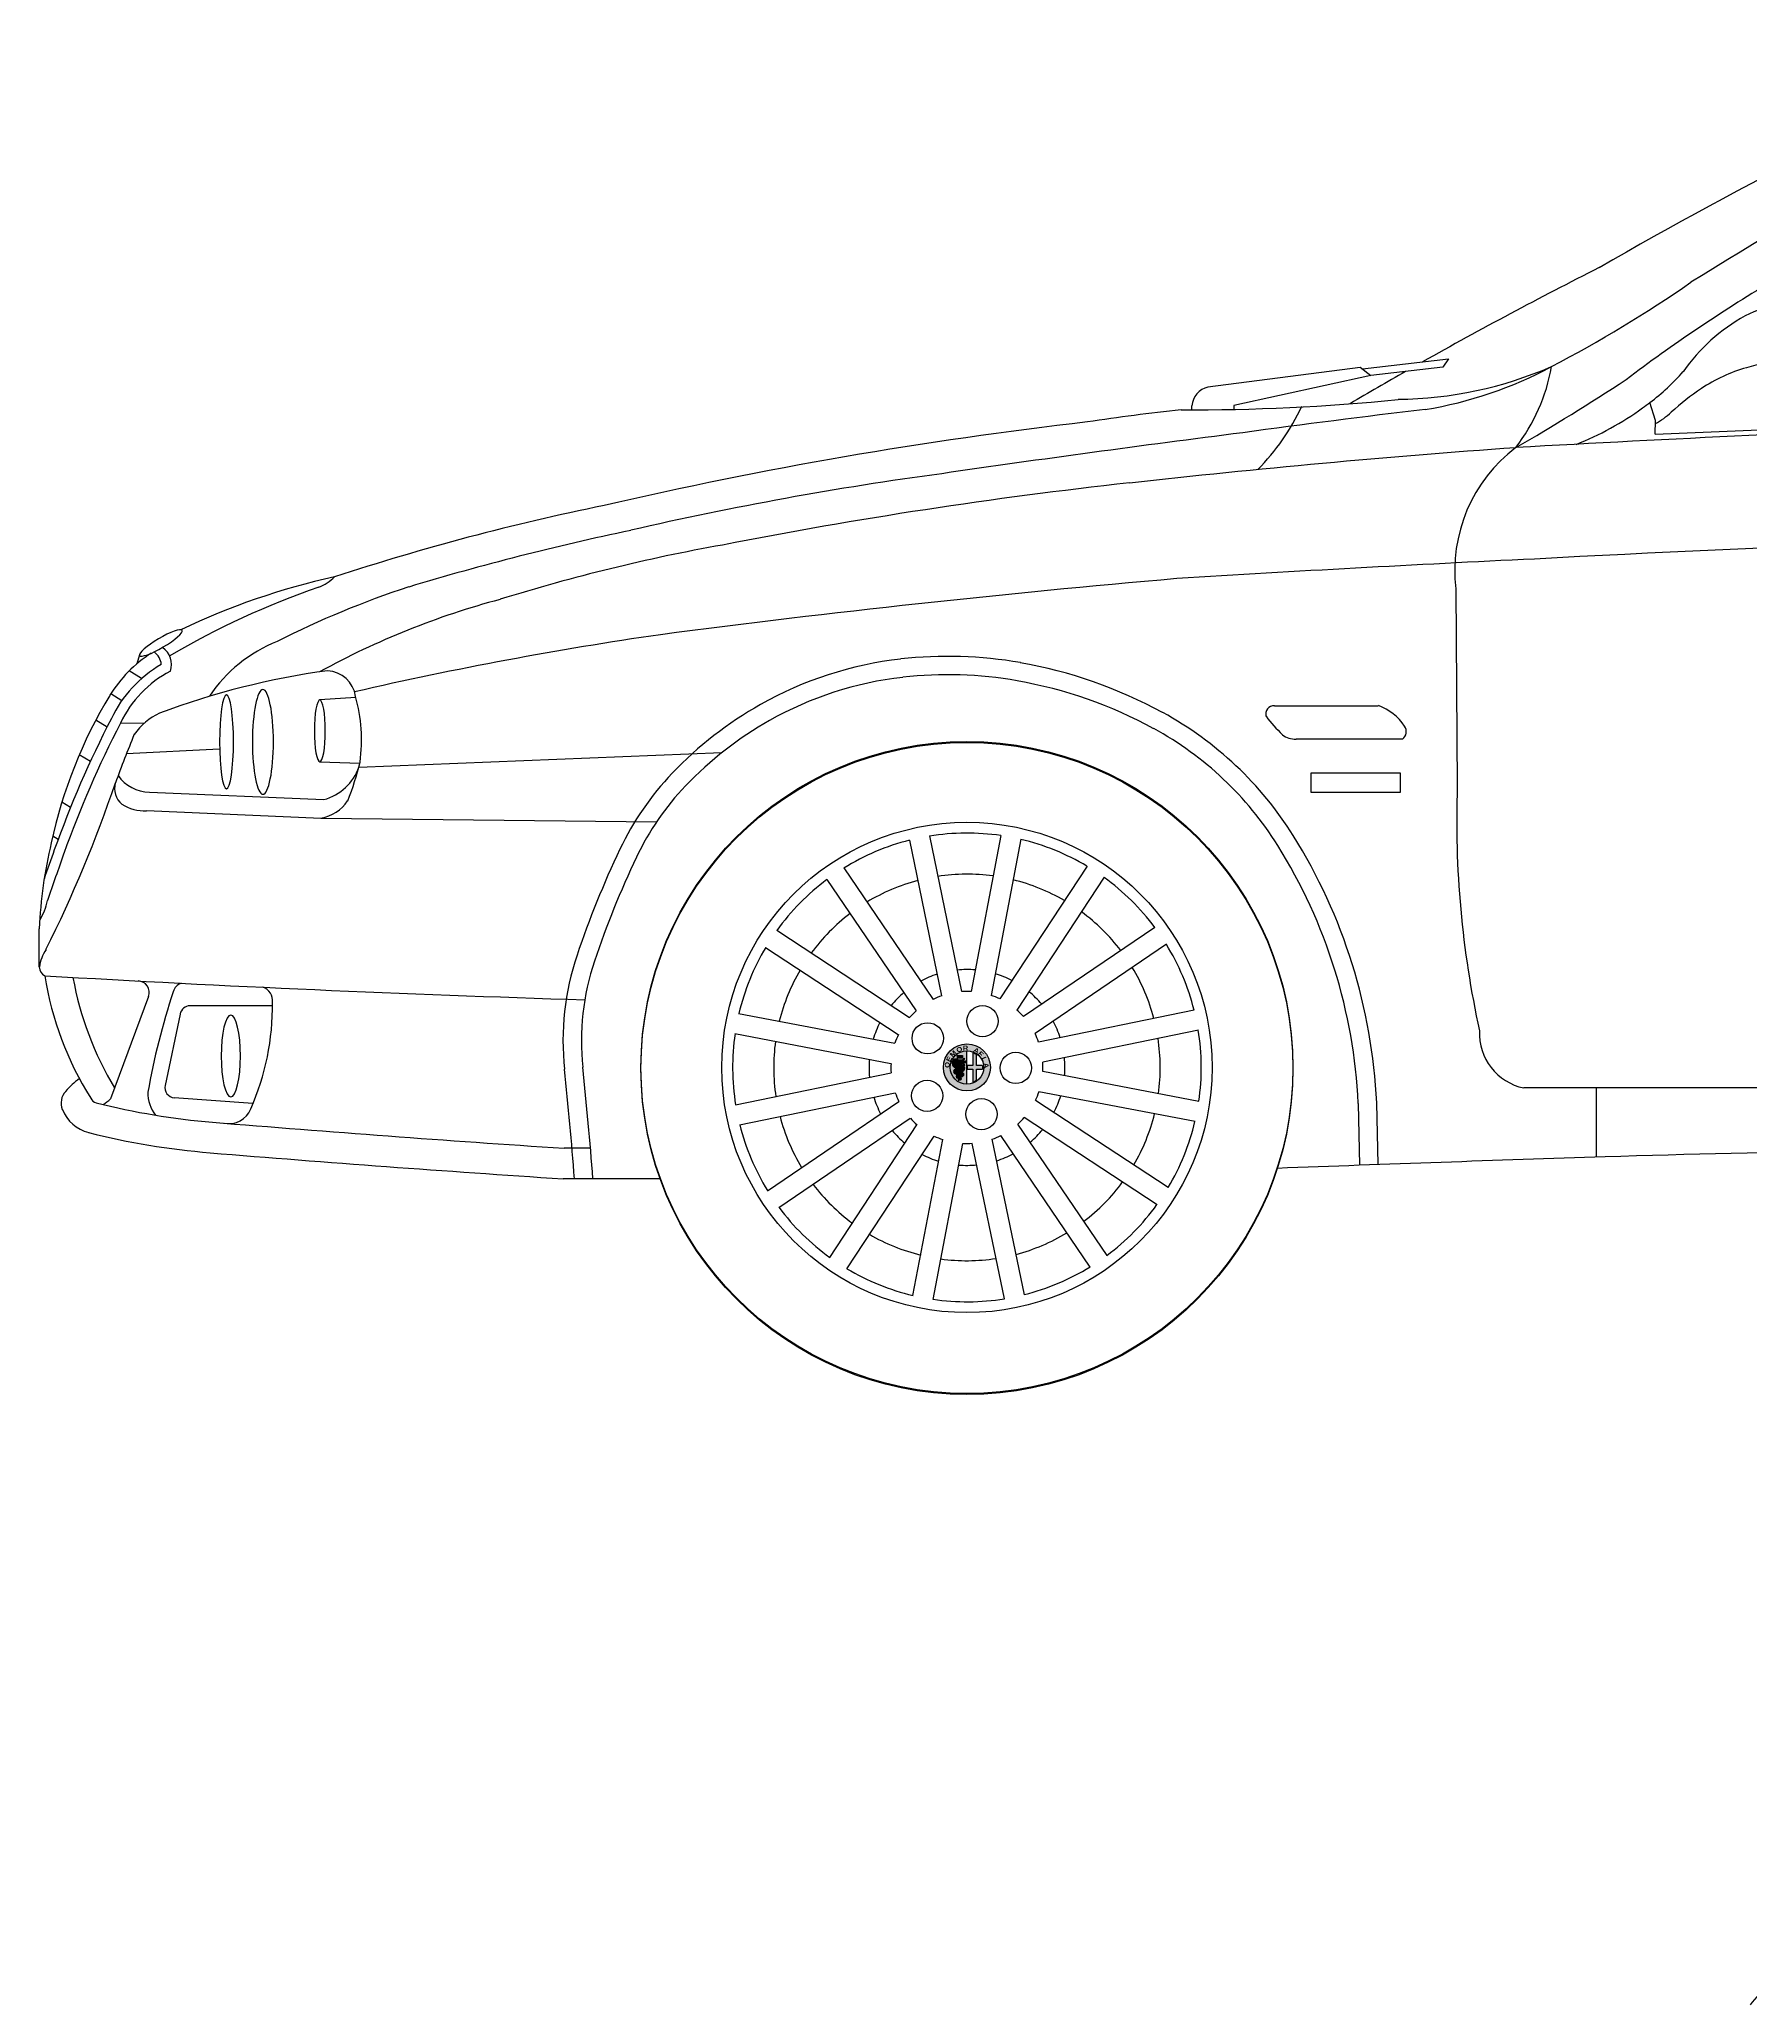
# Model space of a CAD drawing. Header units: millimetres. Extents: x 116290 to 180258, y 22146 to 121276.
# Drawn here: x 154401 to 156076, y 48018 to 49941 of the extents above; entities that cross this region are included whole.
import ezdxf

# ---------------------------------------------------------------- set-up
doc = ezdxf.new("R2010")
doc.units = ezdxf.units.MM
doc.styles.add('ALFA', font='')
doc.styles.get('ALFA').set_extended_font_data('Arial Black')

# ---------------------------------------------------------------- blocks, each defined once
blk = doc.blocks.new('A$C387A49CC')
h = blk.add_hatch(color=256)
edge = h.paths.add_edge_path()
edge.add_arc((907.7, 320), 23, 180, 540, ccw=False)
edge = h.paths.add_edge_path(flags=16)
edge.add_arc((907.7, 320), 16.4, 180, 540, ccw=False)
h = blk.add_hatch(color=256)
edge = h.paths.add_edge_path(flags=16)
edge.add_arc((902.2, 324.1), 0.79, 353.0752, 435.4624)
edge.add_line((902.4, 324.8), (898.7, 324.8))
edge.add_line((898.7, 324.8), (898.7, 325.8))
edge.add_line((898.7, 325.8), (902.2, 325.8))
edge.add_arc((901.8, 326.9), 1.16, 289.0926, 367.0138)
edge.add_line((903, 327), (898.8, 327))
edge.add_line((898.8, 327), (898.8, 328))
edge.add_line((898.8, 328), (896, 328))
edge.add_line((896, 328), (896, 328.2))
edge.add_line((896, 328.2), (895.6, 328.2))
edge.add_arc((899.2, 323.2), 6.19, 485.6522, 520.7879)
edge.add_arc((898.5, 324.1), 5.26, 527.0772, 556.0502)
edge.add_arc((897.3, 323.7), 3.97, 196.0502, 255.0584)
edge.add_arc((898, 326.5), 6.88, 255.465, 267.697)
edge.add_line((897.7, 319.7), (902.7, 319.7))
edge.add_arc((902.7, 319.1), 0.512, 270, 450, ccw=False)
edge.add_line((902.7, 318.6), (897.2, 318.6))
edge.add_arc((897.2, 316), 2.59, 450, 630)
edge.add_line((897.2, 313.4), (902.6, 313.4))
edge.add_arc((902.6, 313), 0.475, 270, 450, ccw=False)
edge.add_line((902.6, 312.5), (898.7, 312.5))
edge.add_arc((898.7, 311), 1.53, 450, 630)
edge.add_line((898.7, 309.4), (901.3, 309.4))
edge.add_arc((901.3, 309), 0.475, 270, 450, ccw=False)
edge.add_line((901.3, 308.5), (899.7, 308.5))
edge.add_arc((899.8, 307.8), 0.699, 456.5973, 542.5647)
edge.add_arc((900.1, 307.9), 1.06, 188.9401, 253.4184)
edge.add_arc((900.6, 307.8), 1.17, 189.3553, 228.8734, ccw=False)
edge.add_arc((899.7, 307.5), 0.27, 457.7314, 527.0675, ccw=False)
edge.add_line((899.7, 307.8), (901.3, 307.8))
edge.add_arc((901.3, 309), 1.22, 270, 450)
edge.add_line((901.3, 310.2), (898.7, 310.2))
edge.add_arc((898.7, 310.7), 0.429, 90, 270, ccw=False)
edge.add_line((898.7, 311.1), (902.6, 311.1))
edge.add_arc((902.6, 313.1), 2.05, 270, 450)
edge.add_line((902.6, 315.2), (897.2, 315.2))
edge.add_arc((897.2, 315.7), 0.522, 90, 270, ccw=False)
edge.add_line((897.2, 316.2), (902.7, 316.2))
edge.add_arc((902.7, 319.2), 2.96, 270, 450)
edge.add_line((902.7, 322.2), (897.3, 322.2))
edge.add_arc((897.3, 322.6), 0.424, 180, 270, ccw=False)
edge.add_line((896.9, 322.6), (896.9, 323.6))
edge.add_arc((897.3, 323.6), 0.424, 450, 540, ccw=False)
edge.add_line((897.3, 324), (903, 324))
edge.add_line((903, 324), (903, 324))
edge = h.paths.add_edge_path(flags=16)
edge.add_line((905.4, 322.6), (904.5, 323.4))
edge.add_line((904.5, 323.4), (904.5, 324.8))
edge.add_arc((904.1, 325.4), 0.768, 303.4845, 326.5155)
edge.add_line((904.7, 325), (905.6, 325))
edge.add_arc((906.2, 325.4), 0.739, 214.9708, 505.0292)
edge.add_line((905.6, 325.9), (904.7, 325.9))
edge.add_arc((904.1, 325.4), 0.768, 393.4845, 416.5155)
edge.add_line((904.5, 326.1), (904.5, 327.5))
edge.add_line((904.5, 327.5), (905.4, 328.3))
edge.add_arc((905.1, 328.6), 0.424, 311.3596, 491.3596)
edge.add_line((904.8, 328.9), (903.6, 327.9))
edge.add_line((903.6, 327.9), (903.6, 326.1))
edge.add_arc((904.1, 325.4), 0.768, 483.4845, 596.5155)
edge.add_line((903.6, 324.8), (903.6, 323))
edge.add_line((903.6, 323), (904.8, 321.9))
edge.add_arc((905.1, 322.3), 0.424, 228.6404, 408.6404)
h.paths.add_polyline_path([(898, 330.8), (903.4, 330.8), (903.4, 329.2), (898, 329.2)], flags=16)
edge = h.paths.add_edge_path(flags=16)
edge.add_arc((899.6, 331.4), 0.425, 180, 540, ccw=False)
edge = h.paths.add_edge_path(flags=16)
edge.add_arc((898.5, 331.4), 0.425, 180, 540, ccw=False)
edge = h.paths.add_edge_path(flags=16)
edge.add_arc((900.7, 331.4), 0.425, 180, 540, ccw=False)
edge = h.paths.add_edge_path(flags=16)
edge.add_arc((901.8, 331.4), 0.425, 180, 540, ccw=False)
edge = h.paths.add_edge_path(flags=16)
edge.add_arc((902.9, 331.4), 0.425, 180, 540, ccw=False)
edge = h.paths.add_edge_path()
edge.add_arc((907.7, 320), 16.4, 90, 270, ccw=False)
edge.add_line((907.7, 336.4), (907.7, 303.6))
h = blk.add_hatch(color=256)
edge = h.paths.add_edge_path()
edge.add_arc((902.2, 324.1), 0.79, 353.0752, 435.4624)
edge.add_line((902.4, 324.8), (898.7, 324.8))
edge.add_line((898.7, 324.8), (898.7, 325.8))
edge.add_line((898.7, 325.8), (902.2, 325.8))
edge.add_arc((901.8, 326.9), 1.16, 289.0926, 367.0138)
edge.add_line((903, 327), (898.8, 327))
edge.add_line((898.8, 327), (898.8, 328))
edge.add_line((898.8, 328), (896, 328))
edge.add_line((896, 328), (896, 328.2))
edge.add_line((896, 328.2), (895.6, 328.2))
edge.add_arc((899.2, 323.2), 6.19, 485.6522, 520.7879)
edge.add_arc((898.5, 324.1), 5.26, 527.0772, 556.0502)
edge.add_arc((897.3, 323.7), 3.97, 196.0502, 255.0584)
edge.add_arc((898, 326.5), 6.88, 255.465, 267.697)
edge.add_line((897.7, 319.7), (902.7, 319.7))
edge.add_arc((902.7, 319.1), 0.512, 270, 450, ccw=False)
edge.add_line((902.7, 318.6), (897.2, 318.6))
edge.add_arc((897.2, 316), 2.59, 450, 630)
edge.add_line((897.2, 313.4), (902.6, 313.4))
edge.add_arc((902.6, 313), 0.475, 270, 450, ccw=False)
edge.add_line((902.6, 312.5), (898.7, 312.5))
edge.add_arc((898.7, 311), 1.53, 450, 630)
edge.add_line((898.7, 309.4), (901.3, 309.4))
edge.add_arc((901.3, 309), 0.475, 270, 450, ccw=False)
edge.add_line((901.3, 308.5), (899.7, 308.5))
edge.add_arc((899.8, 307.8), 0.699, 456.5973, 542.5647)
edge.add_arc((900.1, 307.9), 1.06, 188.9401, 253.4184)
edge.add_arc((900.6, 307.8), 1.17, 189.3553, 228.8734, ccw=False)
edge.add_arc((899.7, 307.5), 0.27, 457.7315, 527.0675, ccw=False)
edge.add_line((899.7, 307.8), (901.3, 307.8))
edge.add_arc((901.3, 309), 1.22, 270, 450)
edge.add_line((901.3, 310.2), (898.7, 310.2))
edge.add_arc((898.7, 310.7), 0.429, 90, 270, ccw=False)
edge.add_line((898.7, 311.1), (902.6, 311.1))
edge.add_arc((902.6, 313.1), 2.05, 270, 450)
edge.add_line((902.6, 315.2), (897.2, 315.2))
edge.add_arc((897.2, 315.7), 0.522, 90, 270, ccw=False)
edge.add_line((897.2, 316.2), (902.7, 316.2))
edge.add_arc((902.7, 319.2), 2.96, 270, 450)
edge.add_line((902.7, 322.2), (897.3, 322.2))
edge.add_arc((897.3, 322.6), 0.424, 180, 270, ccw=False)
edge.add_line((896.9, 322.6), (896.9, 323.6))
edge.add_arc((897.3, 323.6), 0.424, 450, 540, ccw=False)
edge.add_line((897.3, 324), (903, 324))
h = blk.add_hatch(color=256)
h.paths.add_polyline_path([(898, 329.2), (898, 329.5), (903.4, 329.5), (903.4, 329.2)])
h.paths.add_polyline_path([(898, 330.2), (898, 330.8), (903.4, 330.8), (903.4, 330.2)])
h.paths.add_polyline_path([(902.5, 331.4, -1), (903.4, 331.4, -1)])
h.paths.add_polyline_path([(901.4, 331.4, -1), (902.2, 331.4, -1)])
h.paths.add_polyline_path([(900.3, 331.4, -1), (901.1, 331.4, -1)])
h.paths.add_polyline_path([(899.2, 331.4, -1), (900, 331.4, -1)])
h.paths.add_polyline_path([(898, 331.4, -1), (898.9, 331.4, -1)])
blk.add_hatch(color=256).paths.add_polyline_path([(903.4, 330.2), (903.4, 329.5), (898, 329.5), (898, 330.2)])
h = blk.add_hatch(color=256)
edge = h.paths.add_edge_path()
edge.add_line((905.4, 322.6), (904.5, 323.4))
edge.add_line((904.5, 323.4), (904.5, 324.8))
edge.add_arc((904.1, 325.4), 0.768, 303.4845, 326.5155)
edge.add_line((904.7, 325), (905.6, 325))
edge.add_arc((906.2, 325.4), 0.739, 214.9708, 505.0292)
edge.add_line((905.6, 325.9), (904.7, 325.9))
edge.add_arc((904.1, 325.4), 0.768, 393.4845, 416.5155)
edge.add_line((904.5, 326.1), (904.5, 327.5))
edge.add_line((904.5, 327.5), (905.4, 328.3))
edge.add_arc((905.1, 328.6), 0.424, 311.3596, 491.3596)
edge.add_line((904.8, 328.9), (903.6, 327.9))
edge.add_line((903.6, 327.9), (903.6, 326.1))
edge.add_arc((904.1, 325.4), 0.768, 483.4845, 596.5155)
edge.add_line((903.6, 324.8), (903.6, 323))
edge.add_line((903.6, 323), (904.8, 321.9))
edge.add_arc((905.1, 322.3), 0.424, 228.6404, 408.6404)
h = blk.add_hatch(color=256)
edge = h.paths.add_edge_path()
edge.add_line((923, 321.8), (917.1, 321.8))
edge.add_line((917.1, 321.8), (917.1, 332.2))
edge.add_arc((907.7, 320), 15.5, 412.2847, 428.2282)
edge.add_line((913.4, 334.4), (913.4, 321.8))
edge.add_line((913.4, 321.8), (907.9, 321.8))
edge.add_line((907.9, 321.8), (907.9, 318.2))
edge.add_line((907.9, 318.2), (913.4, 318.2))
edge.add_line((913.4, 318.2), (913.4, 305.6))
edge.add_arc((907.7, 320), 15.5, 291.7718, 307.7153)
edge.add_line((917.1, 307.7), (917.1, 318.2))
edge.add_line((917.1, 318.2), (923, 318.2))
edge.add_arc((907.7, 320), 15.5, 353.4699, 366.709)
for p, q in [((1143.5, 985.9), (1292.4, 1005.3)), ((1292.4, 1005.3), (1302.8, 997)), ((1294.6, 1003.5), (1378.9, 1013.3)), ((1373.3, 1005.2), (1302.8, 997)), ((1378.9, 1013.3), (1373.3, 1005.2)), ((1302.8, 997), (1169, 967.8)), ((1127.9, 963.7), (1127.9, 967.5)), ((1169, 967.8), (1169, 964)), ((1581.3, 953), (1576, 970.7)), ((1581, 939.6), (1581.3, 953)), ((1581, 939.6), (1706.4, 944.9)), ((1386.1, 788.3), (1387.5, 595)), ((98.1, 723.8), (95.4, 714.9)), ((100.1, 700.5), (88, 708.1)), ((80.7, 678.8), (69.9, 685.6)), ((309.8, 682), (274.5, 679.6)), ((1208.5, 674), (1310.2, 674)), ((66.3, 653), (55.3, 659.9)), ((102.5, 656.7), (79.5, 657)), ((1333.8, 641.2), (1229.7, 641.2)), ((50, 619.3), (39.1, 626)), ((176.4, 631.5), (85.2, 626.8)), ((274.5, 619), (313.6, 617.9)), ((312.7, 614), (668, 628.1)), ((1244.4, 608.2), (1331.6, 608.2)), ((1244.4, 589.2), (1244.4, 608.2)), ((1331.6, 608.2), (1331.6, 589.2)), ((30.5, 574.4), (22.1, 579.7)), ((107.7, 589.5), (278.5, 582.1)), ((1331.6, 589.2), (1244.4, 589.2)), ((104.9, 571.3), (275.7, 563.9)), ((275.7, 563.9), (604, 560.5)), ((18.4, 543.1), (13.2, 546.4)), ((851.4, 542.5), (882.9, 390.2)), ((871, 546.5), (902.5, 394.2)), ((940.8, 547), (911.7, 394.3)), ((960.5, 543.3), (931.3, 390.5)), ((770.6, 504), (857.9, 375.4)), ((787.1, 515.2), (874.5, 386.6)), ((1025.2, 517.1), (939.8, 387.1)), ((1041.9, 506.1), (956.5, 376.1)), ((0, 418.3), (0, 455.7)), ((721.6, 454.2), (851.5, 368.8)), ((1091.7, 457.1), (963, 369.7)), ((710.6, 437.5), (840.5, 352.1)), ((1102.9, 440.5), (974.3, 353.1)), ((107, 389.3), (69.6, 289.3)), ((137.7, 372.3), (123, 302.4)), ((228.1, 380.3), (147.5, 380.3)), ((684.3, 372.8), (837.1, 343.6)), ((1130.1, 376.2), (977.8, 344.7)), ((680.6, 353.2), (833.3, 324)), ((1134.2, 356.6), (981.9, 325.1)), ((896, 328.2), (895.6, 328.2)), ((896, 328), (896, 328.2)), ((898.8, 328), (896, 328)), ((903.4, 330.8), (898, 330.8)), ((898, 330.8), (898, 329.2)), ((903.4, 330.2), (898, 330.2)), ((903.4, 329.5), (898, 329.5)), ((903.4, 329.2), (898, 329.2)), ((898.8, 327), (898.8, 328)), ((903, 327), (898.8, 327)), ((903.4, 330.8), (903.4, 329.2)), ((904.8, 328.9), (903.6, 327.9)), ((903.6, 327.9), (903.6, 326.1)), ((904.5, 327.5), (905.4, 328.3)), ((904.5, 326.1), (904.5, 327.5)), ((907.7, 303.6), (907.7, 336.4)), ((913.4, 334.4), (913.4, 321.8)), ((917.1, 321.8), (917.1, 332.2)), ((681.1, 283.3), (833.4, 314.8)), ((896.9, 322.6), (896.9, 323.6)), ((902.7, 318.6), (897.2, 318.6)), ((897.2, 316.2), (902.7, 316.2)), ((902.6, 315.2), (897.2, 315.2)), ((897.2, 313.4), (902.6, 313.4)), ((897.3, 324), (903, 324)), ((902.7, 322.2), (897.3, 322.2)), ((897.7, 319.7), (902.7, 319.7)), ((898.7, 324.8), (898.7, 325.8)), ((898.7, 325.8), (902.2, 325.8)), ((902.4, 324.8), (898.7, 324.8)), ((902.6, 312.5), (898.7, 312.5)), ((898.7, 311.1), (902.6, 311.1)), ((901.3, 310.2), (898.7, 310.2)), ((898.7, 309.4), (901.3, 309.4)), ((901.3, 308.5), (899.7, 308.5)), ((899.7, 307.8), (901.3, 307.8)), ((903.6, 324.8), (903.6, 323)), ((903.6, 323), (904.8, 321.9)), ((904.5, 323.4), (904.5, 324.8)), ((905.4, 322.6), (904.5, 323.4)), ((905.6, 325.9), (904.7, 325.9)), ((904.7, 325), (905.6, 325)), ((913.4, 321.8), (907.9, 321.8)), ((907.9, 321.8), (907.9, 318.2)), ((907.9, 318.2), (913.4, 318.2)), ((913.4, 318.2), (913.4, 305.6)), ((923, 321.8), (917.1, 321.8)), ((917.1, 307.7), (917.1, 318.2)), ((917.1, 318.2), (923, 318.2)), ((1134.7, 286.8), (982, 316)), ((209.1, 284.6), (132, 290.3)), ((685.2, 263.7), (837.5, 295.2)), ((1131, 267.2), (978.2, 296.3)), ((3017.7, 299.9), (1452.7, 299.9)), ((1523.5, 299.9), (1523.5, 232.2)), ((712.4, 199.4), (841, 286.8)), ((723.6, 182.9), (852.3, 270.3)), ((1093.8, 185.7), (963.8, 271.1)), ((1104.7, 202.4), (974.8, 287.8)), ((1290.5, 284.7), (1291.9, 224.3)), ((1308.5, 285.4), (1309.9, 224.9)), ((773.4, 133.9), (858.8, 263.8)), ((790.1, 122.9), (875.5, 252.9)), ((1028.2, 124.7), (940.8, 253.4)), ((1044.8, 136), (957.4, 264.6)), ((539.3, 241), (513.5, 241)), ((854.8, 96.7), (884, 249.4)), ((874.5, 92.9), (903.6, 245.7)), ((944.3, 93.5), (912.8, 245.7)), ((963.9, 97.5), (932.4, 249.8)), ((607.5, 211), (512.5, 211))]:
    blk.add_line(p, q)
for centre, radius in [((907.7, 320), 319), ((907.7, 319), 319), ((907.7, 320), 239.9), ((922.9, 365.3), 15.3), ((869.3, 348.5), 15.3), ((907.7, 320), 23), ((907.7, 320), 23), ((907.7, 320), 16.4), ((898.5, 331.4), 0.425), ((899.6, 331.4), 0.425), ((900.7, 331.4), 0.425), ((901.8, 331.4), 0.425), ((902.9, 331.4), 0.425), ((955.5, 319.5), 15.3), ((868.7, 292.3), 15.3), ((921.9, 274.3), 15.3)]:
    blk.add_circle(centre, radius)
for centre, radius, start, end in [((3861.8, -2945.4), 4673.4, 113.9379, 119.982), ((4176.8, -3014), 4835.9, 116.614, 121.9727), ((3424.3, -2661.3), 4215.4, 116.7587, 119.4238), ((878.8, 2152), 1294.2, 297.6719, 304.731), ((2512.4, -278), 1592.7, 120.9255, 127.0588), ((1711.9, 977.7), 88.6, 94.7933, 118.744), ((1755.6, 897.9), 179.6, 118.744, 145.0198), ((3424.3, -2661.3), 4215.4, 119.683, 120.5342), ((1325.3, 1361.8), 388, 270.6255, 293.4621), ((1292.3, 1355.3), 396.6, 279.2565, 298.214), ((1300.4, 1037.8), 182.2, 322.3729, 349.8934), ((1443.3, 1146), 219.9, 307.1262, 318.7122), ((1712.8, 855.6), 155, 105.8963, 123.9062), ((1774.7, 638.4), 380.9, 94.406, 105.8963), ((1148.4, 965.8), 20.6, 103.8623, 175.4446), ((329.9, 2853.8), 2226.5, 300.0475, 303.3092), ((1766.5, 775.8), 251.3, 123.9062, 132.4667), ((1416, -1676.9), 2657.4, 96.4557, 98.4496), ((1131, 2922.5), 1958.9, 269.5972, 275.8173), ((2476.5, -8524.7), 9554.5, 96.73392, 97.81366), ((1030.4, 1064.1), 226.9, 315.5057, 334.6681), ((3094.6, -28826.3), 29798.6, 91.41704, 93.17388), ((1398.9, 1198.2), 288.2, 291.3239, 306.1118), ((1443.3, 1146), 219.9, 304.7842, 307.1262), ((1504, -3221), 4200, 96.5414, 103.0926), ((1547, 1015.6), 73.9, 297.6411, 312.4667), ((3258.2, -15474.4), 16546.8, 97.22387, 98.25313), ((2157, -8951.8), 9903.9, 94.1242, 96.3202), ((1535.7, 806.4), 150.7, 127.1269, 186.9008), ((1334.4, -2440.8), 3372.2, 97.6932, 102.9493), ((1589, -3862.4), 4783, 96.268, 101.0959), ((1021.4, -1435.3), 2352.3, 101.4939, 108.1437), ((1112.9, -1703.2), 2604.1, 101.8354, 106.7711), ((987.4, -947.2), 1806.8, 100.1672, 107.273), ((2907, -26623.9), 27479.4, 91.53523, 93.01191), ((2601.8, -23200.4), 24044.9, 92.71446, 93.54961), ((531.7, 38.2), 794.8, 108.945, 120.5549), ((439.7, 118.8), 697.8, 102.4882, 115.5625), ((644.5, -73.6), 909, 108.1419, 116.9236), ((258, 830.1), 43, 291.3084, 315.8196), ((2119.7, -10817.6), 11659.5, 94.95262, 97.45085), ((652.8, 19.7), 784.7, 104.903, 118.8378), ((109.7, 714.4), 19.7, 340.2454, 56.8326), ((285.4, 604.1), 142.8, 111.5697, 146.3777), ((1137.4, -2918.2), 3699.8, 98.2297, 102.9463), ((180.6, 614.7), 131.5, 122.6879, 148.1103), ((179.1, 610.1), 120.1, 119.8168, 154.7084), ((101.8, 712.4), 17.7, 6.1224, 53.4603), ((883.4, 361), 360.9, 96.4593, 119.4982), ((889, 312.1), 410.2, 80.0343, 96.4593), ((881.3, 268.6), 454.3, 61.3478, 80.0343), ((179.1, 610.1), 110.1, 117.523, 154.7991), ((386.7, -52.6), 768, 97.8328, 110.5098), ((280.2, 678.7), 29.6, 8.6024, 86.5123), ((883.4, 361), 342.9, 96.4593, 119.4982), ((889, 312.1), 392.2, 80.0343, 96.4593), ((881.3, 268.6), 436.3, 61.3478, 80.0343), ((470.1, 441.5), 468.8, 148.835, 167.908), ((156.8, 640.5), 158.5, 352.1513, 15.5974), ((890.8, 348), 375.9, 119.4982, 136.2426), ((1208.3, 665.7), 8.29, 88.2345, 194.849), ((1292.7, 625.2), 51.9, 33.4632, 70.2314), ((998, 182.1), 1044, 152.6723, 160.3669), ((998, 182.1), 1034, 152.6622, 160.3669), ((145.5, 608.3), 64.7, 115.4826, 144.4252), ((890.8, 348), 357.9, 119.4982, 136.2426), ((933, 363.1), 346.7, 31.9983, 61.3478), ((1336.7, 768.8), 172.2, 217.6384, 225.6655), ((1794.4, -40.5), 1834.8, 158.0281, 159.6202), ((933, 363.1), 328.7, 31.9983, 61.3478), ((1229.9, 664.6), 23.4, 234.5704, 269.5143), ((1328.6, 648.6), 9, 305.3042, 35.3151), ((69.6, 675.8), 250.8, 337.7864, 346.8658), ((-1137, 1007.2), 1278.5, 333.4293, 341.3554), ((94.3, 593.2), 20.6, 165.1694, 228.912), ((107.8, 626.8), 37.3, 214.5713, 269.8862), ((265.2, 630.7), 50.4, 285.3702, 340.6234), ((823.4, 412.6), 282.5, 136.2426, 154.6521), ((102.5, 611), 39.8, 236.9539, 273.4845), ((269, 602.6), 39.2, 279.748, 326.6017), ((823.4, 412.6), 264.5, 136.2426, 154.6521), ((2344.6, 561.5), 957.7, 177.9949, 192.3956), ((425, 439.3), 425.3, 166.3387, 177.784), ((907.7, 320), 229.3, 104.1905, 121.6906), ((907.7, 320), 229.3, 81.6905, 99.1906), ((907.7, 320), 229.3, 59.1905, 76.6906), ((768.4, 260.3), 540.8, 2.6615, 31.9983), ((2330.7, -294.9), 2459.5, 160.331, 161.0424), ((2330.7, -294.9), 2449.5, 160.331, 161.4756), ((1439.8, 120.6), 964.6, 154.6521, 161.2954), ((1439.8, 120.6), 946.6, 154.6521, 161.2954), ((768.4, 260.3), 522.8, 2.6853, 31.9983), ((907.7, 320), 229.3, 126.6905, 144.1906), ((907.7, 320), 189.1, 104.7216, 121.1595), ((907.7, 320), 189.1, 82.2216, 98.6595), ((907.7, 320), 189.1, 59.7216, 76.1595), ((907.7, 320), 229.3, 36.6905, 54.1906), ((-51.6, 496.2), 61.1, 328.2824, 347.8281), ((907.7, 320), 189.1, 127.2216, 143.6595), ((907.7, 320), 189.1, 37.2216, 53.6595), ((41.7, 412.1), 42.1, 146.5821, 171.4628), ((773.3, 346.2), 260.9, 161.2954, 186.1603), ((773.3, 346.2), 242.9, 161.2954, 186.1603), ((907.7, 320), 229.3, 149.1905, 166.6906), ((907.7, 320), 229.3, 14.1905, 31.6906), ((9.9, 418.5), 9.9, 181.1348, 243.456), ((319.6, 459.1), 318, 188.9517, 212.1321), ((1137.7, 19929.9), 19553, 266.68054, 268.22982), ((345.9, 464.3), 318, 190.1872, 211.1111), ((96.4, 393.3), 11.3, 339.4618, 88.5807), ((907.7, 320), 189.1, 149.7216, 166.1595), ((907.7, 320), 95.8, 107.6831, 118.1981), ((907.7, 320), 95.8, 85.1831, 95.6981), ((907.7, 320), 95.8, 62.6831, 73.1981), ((907.7, 320), 189.1, 14.7216, 31.1595), ((795.7, 173.8), 700.2, 161.6624, 169.9688), ((142.5, 391.2), 11.8, 108.4986, 165.6846), ((214.2, 385.3), 14, 353.1252, 70.762), ((907.7, 320), 95.8, 130.1831, 140.6981), ((907.7, 320), 74.4, 109.4133, 116.4678), ((907.7, 320), 74.4, 86.9133, 93.9678), ((907.7, 320), 74.4, 64.4133, 71.4678), ((907.7, 320), 95.8, 40.1831, 50.6981), ((147.5, 370.3), 10, 90, 168.0939), ((-19.2, 379.6), 247.3, 336.0955, 0.9277), ((907.7, 320), 74.4, 131.9133, 138.9678), ((907.7, 320), 74.4, 41.9133, 48.9678), ((907.7, 320), 229.3, 171.6905, 189.1906), ((907.7, 320), 95.8, 152.6831, 163.1981), ((907.7, 320), 74.4, 154.4133, 161.4678), ((907.7, 320), 74.4, 19.4133, 26.4678), ((907.7, 320), 95.8, 17.6831, 28.1981), ((907.7, 320), 189.1, 352.2216, 8.6595), ((907.7, 320), 229.3, 351.6905, 9.1906), ((1463.4, 353.1), 54.2, 177.0393, 258.6362), ((907.7, 320), 189.1, 172.2216, 188.6595), ((907.7, 320), 95.8, 175.1831, 185.6981), ((899.2, 323.2), 6.19, 125.6522, 160.7879), ((901.8, 326.9), 1.16, 289.0926, 7.0138), ((905.1, 328.6), 0.424, 311.3596, 131.3596), ((907.7, 320), 15.5, 52.2847, 68.2282), ((907.7, 320), 95.8, 355.1831, 5.6981), ((92.6, 238.4), 88.6, 127.0863, 138.982), ((-2818, -41.4), 3351.2, 4.3188, 6.1603), ((-2818, -41.4), 3369.2, 4.2957, 6.1603), ((907.7, 320), 74.4, 176.9133, 183.9678), ((898.5, 324.1), 5.26, 167.0772, 196.0502), ((897.3, 323.7), 3.97, 196.0502, 255.0584), ((897.2, 316), 2.59, 90, 270), ((898, 326.5), 6.88, 255.465, 267.697), ((897.2, 315.7), 0.522, 90, 270), ((897.3, 323.6), 0.424, 90, 180), ((897.3, 322.6), 0.424, 180, 270), ((898.7, 311), 1.53, 90, 270), ((898.7, 310.7), 0.429, 90, 270), ((899.8, 307.8), 0.699, 96.5973, 182.5647), ((900.1, 307.9), 1.06, 188.9401, 253.4184), ((899.7, 307.5), 0.27, 97.7315, 167.0675), ((901.3, 309), 1.22, 270, 90), ((901.3, 309), 0.475, 270, 90), ((902.2, 324.1), 0.79, 353.0752, 75.4624), ((902.6, 313.1), 2.05, 270, 90), ((902.6, 313), 0.475, 270, 90), ((902.7, 319.2), 2.96, 270, 90), ((902.7, 319.1), 0.512, 270, 90), ((904.1, 325.4), 0.768, 123.4845, 236.5155), ((904.1, 325.4), 0.768, 33.4845, 56.5155), ((904.1, 325.4), 0.768, 303.4845, 326.5155), ((905.1, 322.3), 0.424, 228.6404, 48.6404), ((906.2, 325.4), 0.739, 214.9708, 145.0292), ((907.7, 320), 15.5, 291.7718, 307.7153), ((907.7, 320), 15.5, 353.4699, 6.709), ((907.7, 320), 74.4, 356.9133, 3.9678), ((38.1, 285.1), 16.8, 136.941, 202.0737), ((57.6, 293), 7.82, 202.0737, 255.7713), ((48.9, 308.9), 28.5, 298.1483, 316.6604), ((141, 295), 34.8, 178.7272, 218.6165), ((132.8, 300.3), 10, 168.0939, 265.7115), ((907.7, 320), 95.8, 197.6831, 208.1981), ((907.7, 320), 74.4, 199.4133, 206.4678), ((900.6, 307.8), 1.17, 189.3553, 228.8734), ((907.7, 320), 74.4, 334.4133, 341.4678), ((907.7, 320), 95.8, 332.6831, 343.1981), ((57.6, 293), 37.8, 202.0737, 255.7713), ((226.4, 959), 694.9, 255.7713, 265.3069), ((185.7, 287.8), 22.8, 258.6763, 338.2865), ((907.7, 320), 189.1, 194.7216, 211.1595), ((907.7, 320), 74.4, 221.9133, 228.9678), ((907.7, 320), 74.4, 311.9133, 318.9678), ((907.7, 320), 189.1, 329.7216, 346.1595), ((226.4, 959), 724.9, 255.7713, 265.3069), ((1902.2, 21372), 21176.6, 265.30687, 266.23999), ((907.7, 320), 229.3, 194.1905, 211.6906), ((907.7, 320), 95.8, 220.1831, 230.6981), ((907.7, 320), 74.4, 244.4133, 251.4678), ((907.7, 320), 74.4, 289.4133, 296.4678), ((907.7, 320), 95.8, 310.1831, 320.6981), ((907.7, 320), 229.3, 329.1905, 346.6906), ((1902.2, 21372), 21206.6, 265.30687, 266.24265), ((907.7, 320), 95.8, 242.6831, 253.1981), ((907.7, 320), 74.4, 266.9133, 273.9678), ((907.7, 320), 95.8, 287.6831, 298.1981), ((3247.7, -53558.2), 53818, 91.82673, 92.16844), ((2026.3, -16045.5), 16285.5, 88.26103, 91.73897), ((907.7, 320), 95.8, 265.1831, 275.6981), ((907.7, 320), 189.1, 217.2216, 233.6595), ((907.7, 320), 189.1, 307.2216, 323.6595), ((907.7, 320), 229.3, 216.6905, 234.1906), ((907.7, 320), 229.3, 306.6905, 324.1906), ((907.7, 320), 189.1, 239.7216, 256.1595), ((907.7, 320), 189.1, 284.7216, 301.1595), ((907.7, 320), 229.3, 239.1905, 256.6906), ((907.7, 320), 189.1, 262.2216, 278.6595), ((907.7, 320), 229.3, 284.1905, 301.6906), ((907.7, 320), 229.3, 261.6905, 279.1906)]:
    blk.add_arc(centre, radius, start, end)
at = {"extrusion": (0, 0, -1)}
for centre, major_axis, ratio in [((119, 735.4), (-20.8, -12.3), 0.190629), ((183.2, 638.6), (0, 45.9), 0.148949), ((218.8, 638.6), (0, 51.3), 0.200029), ((274.5, 649.3), (0, 30.3), 0.177444), ((187.4, 331.2), (0, -40.1), 0.23615)]:
    blk.add_ellipse(centre, major_axis=major_axis, ratio=ratio, dxfattribs=at)
at = {"style": 'ALFA'}
for s, rotation, p in [('E', 61.7091, (891.1, 324.9)), ('M', 45.6658, (893.7, 329.6)), ('O', 26.8611, (898.7, 334.2)), ('R', 1.2008, (903.7, 336.6)), ('A', 331.3784, (913.4, 335.8)), ('F', 313.1826, (918, 333.3)), ('L', 293.5528, (921.8, 329.3)), ('O', 90.8369, (890.8, 319.6)), ('A', 277.6054, (923.9, 324.2))]:
    blk.add_text(s, height=4.66, rotation=rotation, dxfattribs=at).set_placement(p)
blk = doc.blocks.new('A$C670E5B59')
blk.add_arc((1781.3, 1906.1), 138.3, 118.7321, 140.8702)

msp = doc.modelspace()

# ---------------------------------------------------------------- block references
for name, p in [('A$C387A49CC', (154401, 48614.7)), ('A$C670E5B59', (154401, 46024.2))]:
    msp.add_blockref(name, p)

doc.saveas('drawing.dxf')
